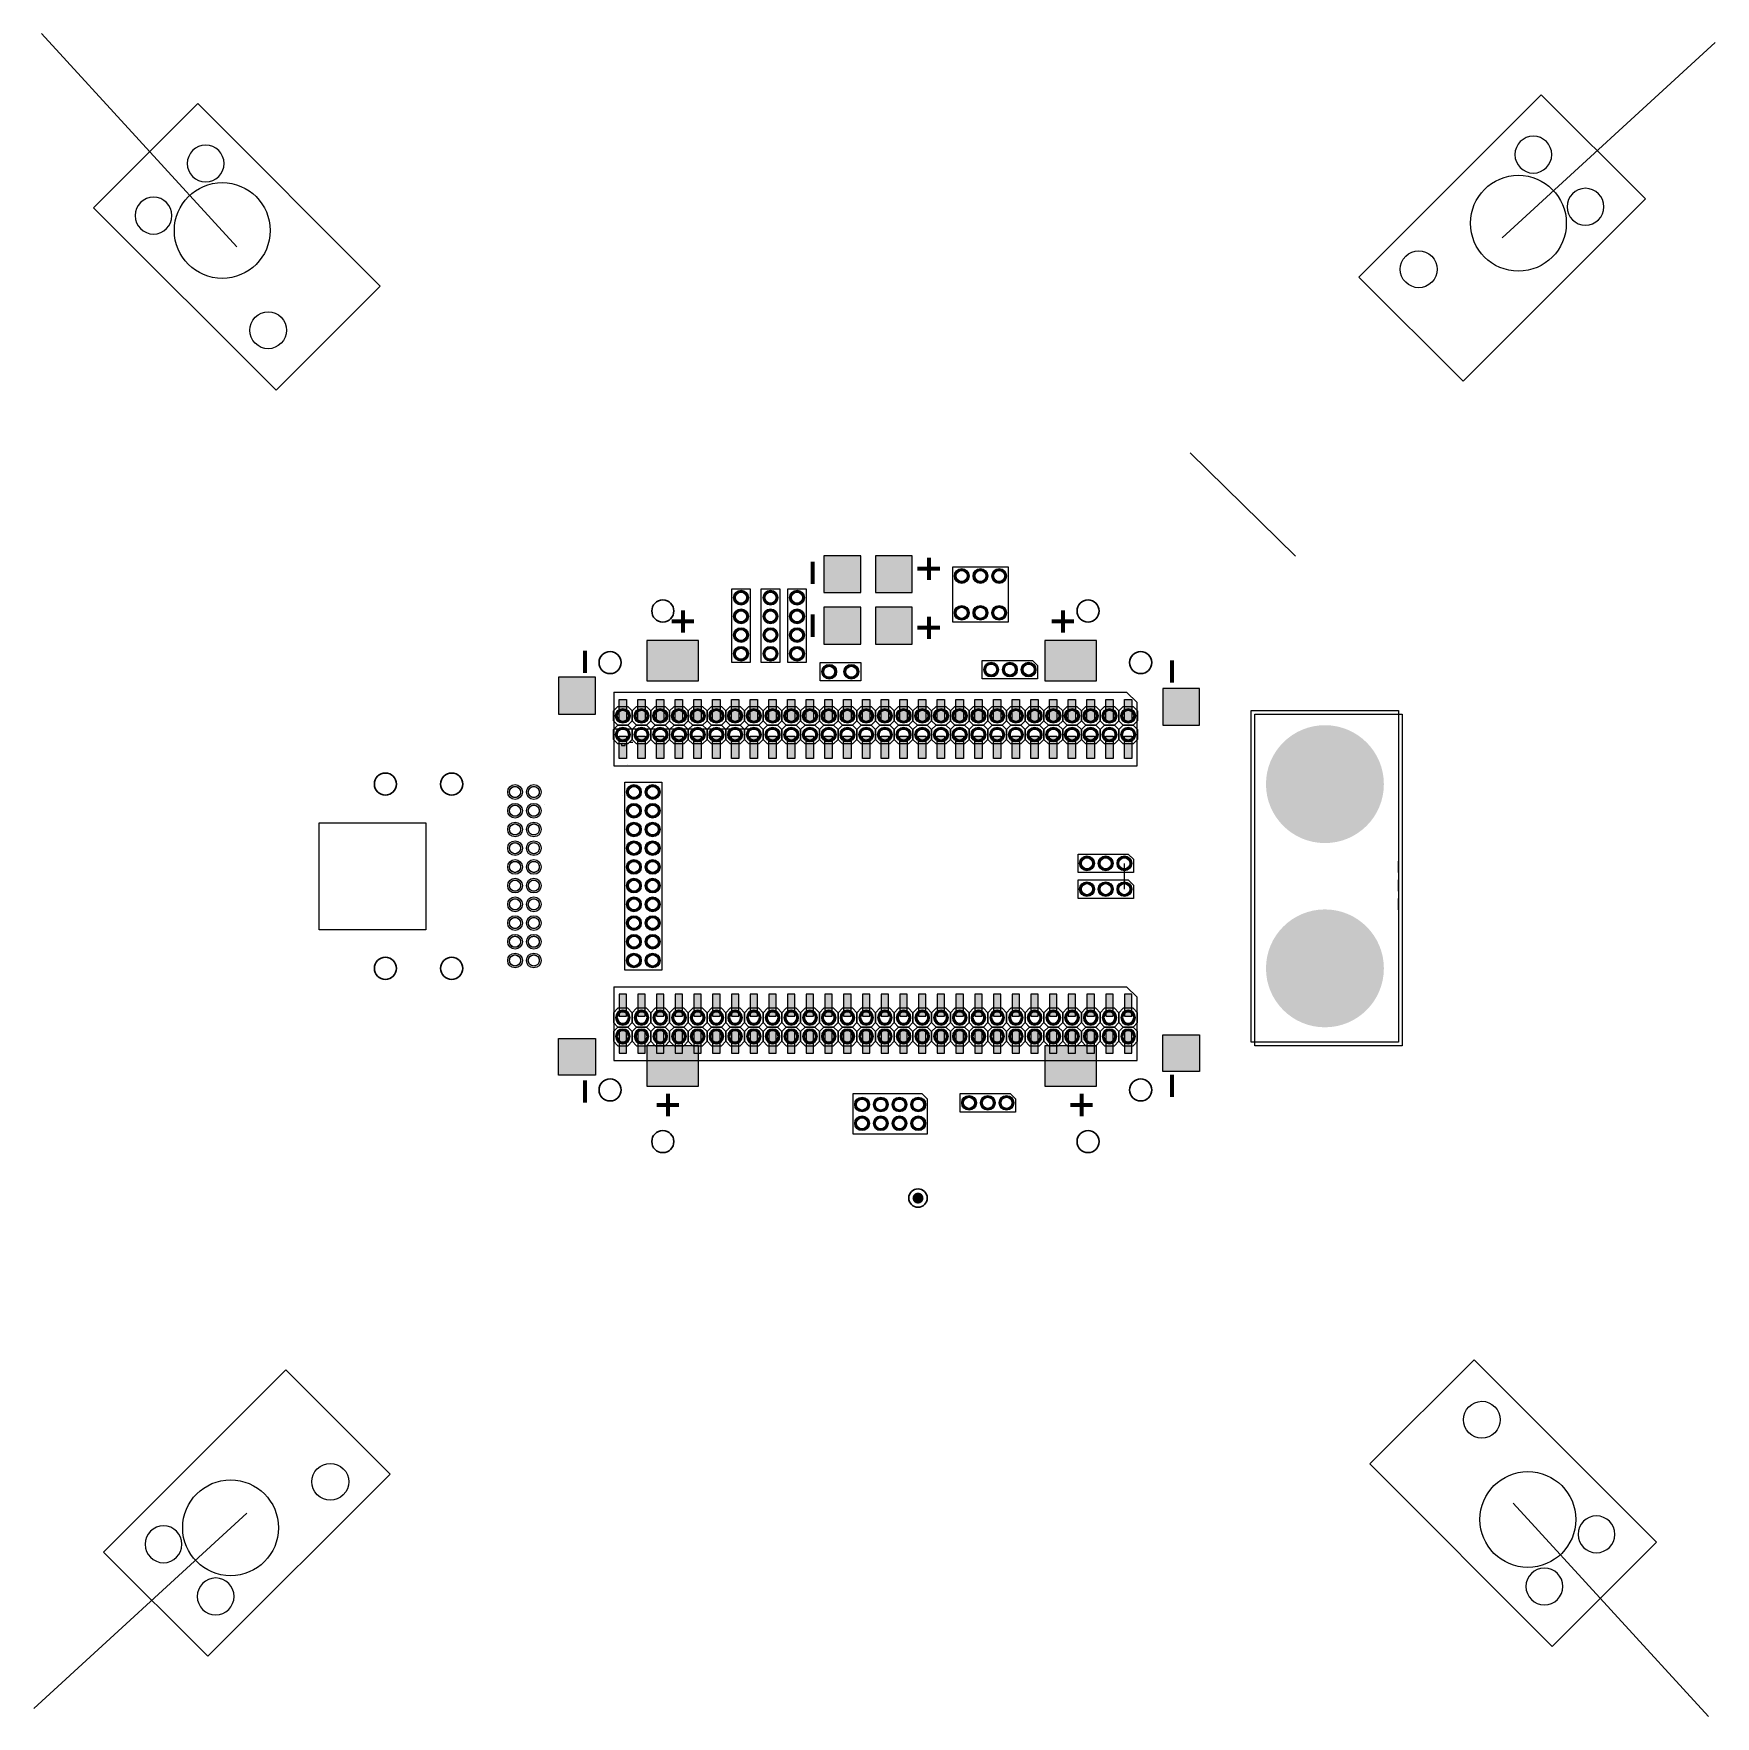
# Model space of a CAD drawing. Header units: millimetres. Extents: x 3050 to 3279, y 1708 to 1936.
import ezdxf

# ---------------------------------------------------------------- set-up
doc = ezdxf.new("R2010")
doc.units = ezdxf.units.MM
doc.linetypes.add('ACAD_ISO04W100', pattern=[30, 24, -3, 0, -3])
for name, color, linetype in [('中心线', 10, 'ACAD_ISO04W100'), ('定位线', 5, 'Continuous'), ('铜点', 30, 'Continuous')]:
    doc.layers.add(name, color=color, linetype=linetype)
doc.layers.add('说明', color=7, linetype='Continuous', lineweight=70)
doc.layers.add('轮廓线', color=250, linetype='Continuous', lineweight=30)

# ---------------------------------------------------------------- blocks, each defined once
blk = doc.blocks.new('*U1')
at = {"layer": '轮廓线', "true_color": 0xf8991e}
h = blk.add_hatch(color=30, dxfattribs=at)
h.dxf.hatch_style = 1
h.paths.add_polyline_path([(-1, 0, 1), (1, 0, 1)])
h.paths.add_polyline_path([(-0.75, 0, 1), (0.75, 0, 1)], flags=16)
at = {"layer": '铜点'}
for radius in [1, 0.75]:
    blk.add_circle((0, 0), radius, dxfattribs=at)
blk = doc.blocks.new('*U2')
at = {"layer": '铜点', "color": 0, "linetype": 'ByBlock', "lineweight": -2, "transparency": 16777216}
for p in [(0, 22.86), (2.54, 22.86), (0, 20.32), (2.54, 20.32), (0, 17.78), (2.54, 17.78), (0, 15.24), (2.54, 15.24), (0, 12.7), (2.54, 12.7), (0, 10.16), (2.54, 10.16), (0, 7.62), (2.54, 7.62), (0, 5.08), (2.54, 5.08), (0, 2.54), (2.54, 2.54), (0, 0), (2.54, 0)]:
    blk.add_blockref('*U1', p, dxfattribs=at)
blk = doc.blocks.new('*U3')
at = {"layer": '轮廓线', "true_color": 0xf8991e}
h = blk.add_hatch(color=30, dxfattribs=at)
h.dxf.hatch_style = 1
h.paths.add_polyline_path([(-1, 0, 1), (1, 0, 1)])
h.paths.add_polyline_path([(0.75, 0, 1), (-0.75, 0, 1)], flags=16)
at = {"layer": '铜点'}
for radius in [1, 0.75]:
    blk.add_circle((0, 0), radius, dxfattribs=at)
blk = doc.blocks.new('*U4')
at = {"layer": '铜点', "color": 0, "linetype": 'ByBlock', "lineweight": -2, "transparency": 16777216}
for p in [(0, 0), (2.54, 0), (5.08, 0)]:
    blk.add_blockref('*U3', p, dxfattribs=at)
blk = doc.blocks.new('*U5')
at = {"layer": '轮廓线', "true_color": 0xf8991e}
h = blk.add_hatch(color=30, dxfattribs=at)
h.dxf.hatch_style = 1
h.paths.add_polyline_path([(-1, 0, 1), (1, 0, 1)])
h.paths.add_polyline_path([(0.75, 0, 1), (-0.75, 0, 1)], flags=16)
at = {"layer": '铜点'}
for radius in [1, 0.75]:
    blk.add_circle((0, 0), radius, dxfattribs=at)
blk = doc.blocks.new('*U6')
at = {"layer": '铜点', "color": 0, "linetype": 'ByBlock', "lineweight": -2, "transparency": 16777216}
for p in [(0, 0), (2.54, 0), (5.08, 0)]:
    blk.add_blockref('*U5', p, dxfattribs=at)
blk = doc.blocks.new('*U28')
at = {"layer": '轮廓线', "true_color": 0xf8991e}
h = blk.add_hatch(color=30, dxfattribs=at)
h.dxf.hatch_style = 1
h.paths.add_polyline_path([(-1, 0, 1), (1, 0, 1)])
h.paths.add_polyline_path([(-0.75, 0, 1), (0.75, 0, 1)], flags=16)
at = {"layer": '铜点'}
for radius in [1, 0.75]:
    blk.add_circle((0, 0), radius, dxfattribs=at)
blk = doc.blocks.new('*U29')
at = {"layer": '铜点', "color": 0, "linetype": 'ByBlock', "lineweight": -2, "transparency": 16777216}
for p in [(0, 2.54), (2.54, 2.54), (5.08, 2.54), (7.62, 2.54), (0, 0), (2.54, 0), (5.08, 0), (7.62, 0)]:
    blk.add_blockref('*U28', p, dxfattribs=at)
blk = doc.blocks.new('*U30')
at = {"layer": '铜点', "true_color": 0xf8991e}
h = blk.add_hatch(color=30, dxfattribs=at)
h.dxf.hatch_style = 1
h.paths.add_polyline_path([(-1, 0, 1), (1, 0, 1)])
h.paths.add_polyline_path([(-0.75, 0, 1), (0.75, 0, 1)], flags=16)
at = {"layer": '铜点'}
for radius in [1, 0.75]:
    blk.add_circle((0, 0), radius, dxfattribs=at)
blk = doc.blocks.new('*U31')
at = {"layer": '定位线', "color": 0, "linetype": 'ByBlock', "lineweight": -2, "transparency": 16777216}
for p in [(0, 0), (2.54, 0), (5.08, 0)]:
    blk.add_blockref('*U30', p, dxfattribs=at)
blk = doc.blocks.new('*U32')
at = {"layer": '铜点', "true_color": 0xf8991e}
h = blk.add_hatch(color=30, dxfattribs=at)
h.dxf.hatch_style = 1
h.paths.add_polyline_path([(-1, 0, 1), (1, 0, 1)])
h.paths.add_polyline_path([(0.75, 0, 1), (-0.75, 0, 1)], flags=16)
at = {"layer": '铜点'}
for radius in [1, 0.75]:
    blk.add_circle((0, 0), radius, dxfattribs=at)
blk = doc.blocks.new('*U33')
at = {"layer": '定位线', "color": 0, "linetype": 'ByBlock', "lineweight": -2, "transparency": 16777216}
for p in [(0, 7.62), (0, 5.08), (0, 2.54), (0, 0)]:
    blk.add_blockref('*U32', p, dxfattribs=at)
blk = doc.blocks.new('*U34')
at = {"layer": '铜点', "true_color": 0xf8991e}
h = blk.add_hatch(color=30, dxfattribs=at)
h.dxf.hatch_style = 1
h.paths.add_polyline_path([(-1, 0, 1), (1, 0, 1)])
h.paths.add_polyline_path([(0.75, 0, 1), (-0.75, 0, 1)], flags=16)
at = {"layer": '铜点'}
for radius in [1, 0.75]:
    blk.add_circle((0, 0), radius, dxfattribs=at)
blk = doc.blocks.new('*U35')
at = {"layer": '定位线', "color": 0, "linetype": 'ByBlock', "lineweight": -2, "transparency": 16777216}
for p in [(0, 7.62), (0, 5.08), (0, 2.54), (0, 0)]:
    blk.add_blockref('*U34', p, dxfattribs=at)
blk = doc.blocks.new('*U36')
at = {"layer": '铜点', "true_color": 0xf8991e}
h = blk.add_hatch(color=30, dxfattribs=at)
h.dxf.hatch_style = 1
h.paths.add_polyline_path([(-1, 0, 1), (1, 0, 1)])
h.paths.add_polyline_path([(0.75, 0, 1), (-0.75, 0, 1)], flags=16)
at = {"layer": '铜点'}
for radius in [1, 0.75]:
    blk.add_circle((0, 0), radius, dxfattribs=at)
blk = doc.blocks.new('*U37')
at = {"layer": '定位线', "color": 0, "linetype": 'ByBlock', "lineweight": -2, "transparency": 16777216}
for p in [(0, 7.62), (0, 5.08), (0, 2.54), (0, 0)]:
    blk.add_blockref('*U36', p, dxfattribs=at)
blk = doc.blocks.new('*U38')
at = {"layer": '铜点', "true_color": 0xf8991e}
h = blk.add_hatch(color=30, dxfattribs=at)
h.dxf.hatch_style = 1
h.paths.add_polyline_path([(-1, 0, 1), (1, 0, 1)])
h.paths.add_polyline_path([(0.75, 0, 1), (-0.75, 0, 1)], flags=16)
at = {"layer": '铜点'}
for radius in [1, 0.75]:
    blk.add_circle((0, 0), radius, dxfattribs=at)
blk = doc.blocks.new('*U39')
at = {"layer": '定位线', "color": 0, "linetype": 'ByBlock', "lineweight": -2, "transparency": 16777216}
for p in [(0, 0), (3, 0)]:
    blk.add_blockref('*U38', p, dxfattribs=at)
blk = doc.blocks.new('*U40')
at = {"layer": '铜点', "true_color": 0xf8991e}
h = blk.add_hatch(color=30, dxfattribs=at)
h.dxf.hatch_style = 1
h.paths.add_polyline_path([(-1, 0, 1), (1, 0, 1)])
h.paths.add_polyline_path([(-0.75, 0, 1), (0.75, 0, 1)], flags=16)
at = {"layer": '铜点'}
for radius in [1, 0.75]:
    blk.add_circle((0, 0), radius, dxfattribs=at)
blk = doc.blocks.new('*U41')
at = {"layer": '定位线', "color": 0, "linetype": 'ByBlock', "lineweight": -2, "transparency": 16777216}
for p in [(0, 5), (2.54, 5), (5.08, 5), (0, 0), (2.54, 0), (5.08, 0)]:
    blk.add_blockref('*U40', p, dxfattribs=at)
blk = doc.blocks.new('*U42')
at = {"layer": '轮廓线', "true_color": 0xf8991e}
h = blk.add_hatch(color=30, dxfattribs=at)
h.dxf.hatch_style = 1
h.paths.add_polyline_path([(-1, 0, 1), (1, 0, 1)])
h.paths.add_polyline_path([(0.75, 0, 1), (-0.75, 0, 1)], flags=16)
at = {"layer": '铜点'}
for radius in [1, 0.75]:
    blk.add_circle((0, 0), radius, dxfattribs=at)
blk = doc.blocks.new('*U43')
at = {"layer": '铜点', "color": 0, "linetype": 'ByBlock', "lineweight": -2, "transparency": 16777216}
for p in [(0, 0), (2.54, 0), (5.08, 0)]:
    blk.add_blockref('*U42', p, dxfattribs=at)
blk = doc.blocks.new('*U44')
at = {"layer": '定位线', "true_color": 0xf8991e}
h = blk.add_hatch(color=30, dxfattribs=at)
h.dxf.hatch_style = 1
h.paths.add_polyline_path([(0.5, 1.5), (-0.5, 1.5), (-0.5, -1.5), (0.5, -1.5)])
at = {"layer": '铜点'}
blk.add_lwpolyline([(-0.5, 1.5), (0.5, 1.5), (0.5, -1.5), (-0.5, -1.5)], close=True, dxfattribs=at)
blk = doc.blocks.new('*U45')
at = {"layer": '定位线', "color": 0, "linetype": 'ByBlock', "lineweight": -2, "transparency": 16777216}
for p in [(0, 5), (2.54, 5), (5.08, 5), (7.62, 5), (10.16, 5), (12.7, 5), (15.24, 5), (17.78, 5), (20.32, 5), (22.86, 5), (25.4, 5), (27.94, 5), (30.48, 5), (33.02, 5), (35.56, 5), (38.1, 5), (40.64, 5), (43.18, 5), (45.72, 5), (48.26, 5), (50.8, 5), (53.34, 5), (55.88, 5), (58.42, 5), (60.96, 5), (63.5, 5), (66.04, 5), (68.58, 5), (0, 0), (2.54, 0), (5.08, 0), (7.62, 0), (10.16, 0), (12.7, 0), (15.24, 0), (17.78, 0), (20.32, 0), (22.86, 0), (25.4, 0), (27.94, 0), (30.48, 0), (33.02, 0), (35.56, 0), (38.1, 0), (40.64, 0), (43.18, 0), (45.72, 0), (48.26, 0), (50.8, 0), (53.34, 0), (55.88, 0), (58.42, 0), (60.96, 0), (63.5, 0), (66.04, 0), (68.58, 0)]:
    blk.add_blockref('*U44', p, dxfattribs=at)
blk = doc.blocks.new('*U46')
at = {"layer": '定位线', "true_color": 0xf8991e}
h = blk.add_hatch(color=30, dxfattribs=at)
h.dxf.hatch_style = 1
h.paths.add_polyline_path([(0.5, 1.5), (-0.5, 1.5), (-0.5, -1.5), (0.5, -1.5)])
at = {"layer": '铜点'}
blk.add_lwpolyline([(-0.5, 1.5), (0.5, 1.5), (0.5, -1.5), (-0.5, -1.5)], close=True, dxfattribs=at)
blk = doc.blocks.new('*U47')
at = {"layer": '定位线', "color": 0, "linetype": 'ByBlock', "lineweight": -2, "transparency": 16777216}
for p in [(0, 5), (2.54, 5), (5.08, 5), (7.62, 5), (10.16, 5), (12.7, 5), (15.24, 5), (17.78, 5), (20.32, 5), (22.86, 5), (25.4, 5), (27.94, 5), (30.48, 5), (33.02, 5), (35.56, 5), (38.1, 5), (40.64, 5), (43.18, 5), (45.72, 5), (48.26, 5), (50.8, 5), (53.34, 5), (55.88, 5), (58.42, 5), (60.96, 5), (63.5, 5), (66.04, 5), (68.58, 5), (0, 0), (2.54, 0), (5.08, 0), (7.62, 0), (10.16, 0), (12.7, 0), (15.24, 0), (17.78, 0), (20.32, 0), (22.86, 0), (25.4, 0), (27.94, 0), (30.48, 0), (33.02, 0), (35.56, 0), (38.1, 0), (40.64, 0), (43.18, 0), (45.72, 0), (48.26, 0), (50.8, 0), (53.34, 0), (55.88, 0), (58.42, 0), (60.96, 0), (63.5, 0), (66.04, 0), (68.58, 0)]:
    blk.add_blockref('*U46', p, dxfattribs=at)
blk = doc.blocks.new('*U48')
at = {"layer": '轮廓线', "true_color": 0xf8991e}
h = blk.add_hatch(color=30, dxfattribs=at)
h.dxf.hatch_style = 1
h.paths.add_polyline_path([(-1, 0, 1), (1, 0, 1)])
h.paths.add_polyline_path([(-0.75, 0, 1), (0.75, 0, 1)], flags=16)
at = {"layer": '铜点'}
for radius in [1, 0.75]:
    blk.add_circle((0, 0), radius, dxfattribs=at)
blk = doc.blocks.new('*U7')
at = {"layer": '铜点', "color": 0, "linetype": 'ByBlock', "lineweight": -2, "transparency": 16777216}
for p in [(0, 22.86), (2.54, 22.86), (0, 20.32), (2.54, 20.32), (0, 17.78), (2.54, 17.78), (0, 15.24), (2.54, 15.24), (0, 12.7), (2.54, 12.7), (0, 10.16), (2.54, 10.16), (0, 7.62), (2.54, 7.62), (0, 5.08), (2.54, 5.08), (0, 2.54), (2.54, 2.54), (0, 0), (2.54, 0)]:
    blk.add_blockref('*U48', p, dxfattribs=at)
blk = doc.blocks.new('*U8')
at = {"layer": '轮廓线', "true_color": 0xf8991e}
h = blk.add_hatch(color=30, dxfattribs=at)
h.dxf.hatch_style = 1
h.paths.add_polyline_path([(-1, 0, 1), (1, 0, 1)])
h.paths.add_polyline_path([(0.75, 0, 1), (-0.75, 0, 1)], flags=16)
at = {"layer": '铜点'}
for radius in [1, 0.75]:
    blk.add_circle((0, 0), radius, dxfattribs=at)
blk = doc.blocks.new('*U9')
at = {"layer": '铜点', "color": 0, "linetype": 'ByBlock', "lineweight": -2, "transparency": 16777216}
for p in [(0, 0), (2.54, 0), (5.08, 0)]:
    blk.add_blockref('*U8', p, dxfattribs=at)
blk = doc.blocks.new('*U10')
at = {"layer": '轮廓线', "true_color": 0xf8991e}
h = blk.add_hatch(color=30, dxfattribs=at)
h.dxf.hatch_style = 1
h.paths.add_polyline_path([(-1, 0, 1), (1, 0, 1)])
h.paths.add_polyline_path([(0.75, 0, 1), (-0.75, 0, 1)], flags=16)
at = {"layer": '铜点'}
for radius in [1, 0.75]:
    blk.add_circle((0, 0), radius, dxfattribs=at)
blk = doc.blocks.new('*U11')
at = {"layer": '铜点', "color": 0, "linetype": 'ByBlock', "lineweight": -2, "transparency": 16777216}
for p in [(0, 0), (2.54, 0), (5.08, 0)]:
    blk.add_blockref('*U10', p, dxfattribs=at)
blk = doc.blocks.new('*U12')
at = {"layer": '轮廓线', "true_color": 0xf8991e}
h = blk.add_hatch(color=30, dxfattribs=at)
h.dxf.hatch_style = 1
h.paths.add_polyline_path([(-1, 0, 1), (1, 0, 1)])
h.paths.add_polyline_path([(-0.75, 0, 1), (0.75, 0, 1)], flags=16)
at = {"layer": '铜点'}
for radius in [1, 0.75]:
    blk.add_circle((0, 0), radius, dxfattribs=at)
blk = doc.blocks.new('*U13')
at = {"layer": '铜点', "color": 0, "linetype": 'ByBlock', "lineweight": -2, "transparency": 16777216}
for p in [(0, 2.54), (2.54, 2.54), (5.08, 2.54), (7.62, 2.54), (0, 0), (2.54, 0), (5.08, 0), (7.62, 0)]:
    blk.add_blockref('*U12', p, dxfattribs=at)
blk = doc.blocks.new('*U14')
at = {"layer": '铜点', "true_color": 0xf8991e}
h = blk.add_hatch(color=30, dxfattribs=at)
h.dxf.hatch_style = 1
h.paths.add_polyline_path([(-1, 0, 1), (1, 0, 1)])
h.paths.add_polyline_path([(-0.75, 0, 1), (0.75, 0, 1)], flags=16)
at = {"layer": '铜点'}
for radius in [1, 0.75]:
    blk.add_circle((0, 0), radius, dxfattribs=at)
blk = doc.blocks.new('*U15')
at = {"layer": '定位线', "color": 0, "linetype": 'ByBlock', "lineweight": -2, "transparency": 16777216}
for p in [(0, 0), (2.54, 0), (5.08, 0)]:
    blk.add_blockref('*U14', p, dxfattribs=at)
blk = doc.blocks.new('*U16')
at = {"layer": '铜点', "true_color": 0xf8991e}
h = blk.add_hatch(color=30, dxfattribs=at)
h.dxf.hatch_style = 1
h.paths.add_polyline_path([(-1, 0, 1), (1, 0, 1)])
h.paths.add_polyline_path([(0.75, 0, 1), (-0.75, 0, 1)], flags=16)
at = {"layer": '铜点'}
for radius in [1, 0.75]:
    blk.add_circle((0, 0), radius, dxfattribs=at)
blk = doc.blocks.new('*U17')
at = {"layer": '定位线', "color": 0, "linetype": 'ByBlock', "lineweight": -2, "transparency": 16777216}
for p in [(0, 7.62), (0, 5.08), (0, 2.54), (0, 0)]:
    blk.add_blockref('*U16', p, dxfattribs=at)
blk = doc.blocks.new('*U18')
at = {"layer": '铜点', "true_color": 0xf8991e}
h = blk.add_hatch(color=30, dxfattribs=at)
h.dxf.hatch_style = 1
h.paths.add_polyline_path([(-1, 0, 1), (1, 0, 1)])
h.paths.add_polyline_path([(0.75, 0, 1), (-0.75, 0, 1)], flags=16)
at = {"layer": '铜点'}
for radius in [1, 0.75]:
    blk.add_circle((0, 0), radius, dxfattribs=at)
blk = doc.blocks.new('*U19')
at = {"layer": '定位线', "color": 0, "linetype": 'ByBlock', "lineweight": -2, "transparency": 16777216}
for p in [(0, 7.62), (0, 5.08), (0, 2.54), (0, 0)]:
    blk.add_blockref('*U18', p, dxfattribs=at)
blk = doc.blocks.new('*U20')
at = {"layer": '铜点', "true_color": 0xf8991e}
h = blk.add_hatch(color=30, dxfattribs=at)
h.dxf.hatch_style = 1
h.paths.add_polyline_path([(-1, 0, 1), (1, 0, 1)])
h.paths.add_polyline_path([(0.75, 0, 1), (-0.75, 0, 1)], flags=16)
at = {"layer": '铜点'}
for radius in [1, 0.75]:
    blk.add_circle((0, 0), radius, dxfattribs=at)
blk = doc.blocks.new('*U21')
at = {"layer": '定位线', "color": 0, "linetype": 'ByBlock', "lineweight": -2, "transparency": 16777216}
for p in [(0, 7.62), (0, 5.08), (0, 2.54), (0, 0)]:
    blk.add_blockref('*U20', p, dxfattribs=at)
blk = doc.blocks.new('*U22')
at = {"layer": '铜点', "true_color": 0xf8991e}
h = blk.add_hatch(color=30, dxfattribs=at)
h.dxf.hatch_style = 1
h.paths.add_polyline_path([(-1, 0, 1), (1, 0, 1)])
h.paths.add_polyline_path([(0.75, 0, 1), (-0.75, 0, 1)], flags=16)
at = {"layer": '铜点'}
for radius in [1, 0.75]:
    blk.add_circle((0, 0), radius, dxfattribs=at)
blk = doc.blocks.new('*U23')
at = {"layer": '定位线', "color": 0, "linetype": 'ByBlock', "lineweight": -2, "transparency": 16777216}
for p in [(0, 0), (3, 0)]:
    blk.add_blockref('*U22', p, dxfattribs=at)
blk = doc.blocks.new('*U24')
at = {"layer": '铜点', "true_color": 0xf8991e}
h = blk.add_hatch(color=30, dxfattribs=at)
h.dxf.hatch_style = 1
h.paths.add_polyline_path([(-1, 0, 1), (1, 0, 1)])
h.paths.add_polyline_path([(-0.75, 0, 1), (0.75, 0, 1)], flags=16)
at = {"layer": '铜点'}
for radius in [1, 0.75]:
    blk.add_circle((0, 0), radius, dxfattribs=at)
blk = doc.blocks.new('*U25')
at = {"layer": '定位线', "color": 0, "linetype": 'ByBlock', "lineweight": -2, "transparency": 16777216}
for p in [(0, 5), (2.54, 5), (5.08, 5), (0, 0), (2.54, 0), (5.08, 0)]:
    blk.add_blockref('*U24', p, dxfattribs=at)
blk = doc.blocks.new('*U26')
at = {"layer": '轮廓线', "true_color": 0xf8991e}
h = blk.add_hatch(color=30, dxfattribs=at)
h.dxf.hatch_style = 1
h.paths.add_polyline_path([(-1, 0, 1), (1, 0, 1)])
h.paths.add_polyline_path([(0.75, 0, 1), (-0.75, 0, 1)], flags=16)
at = {"layer": '铜点'}
for radius in [1, 0.75]:
    blk.add_circle((0, 0), radius, dxfattribs=at)
blk = doc.blocks.new('*U27')
at = {"layer": '铜点', "color": 0, "linetype": 'ByBlock', "lineweight": -2, "transparency": 16777216}
for p in [(0, 0), (2.54, 0), (5.08, 0)]:
    blk.add_blockref('*U26', p, dxfattribs=at)
blk = doc.blocks.new('*U77')
at = {"true_color": 0xf26722}
h = blk.add_hatch(color=30, dxfattribs=at)
h.dxf.hatch_style = 1
h.paths.add_polyline_path([(-1, 0, 1), (1, 0, 1)])
h.paths.add_polyline_path([(0.75, 0, -1), (-0.75, 0, -1)], flags=16)
at = {"layer": '定位线'}
blk.add_lwpolyline([(-0.67, 1.27), (0.67, 1.27), (1.27, 0.67), (1.27, -0.67), (0.67, -1.27), (-0.67, -1.27), (-1.27, -0.67), (-1.27, 0.67)], close=True, dxfattribs=at)
at = {"layer": '铜点'}
for radius in [1, 0.75]:
    blk.add_circle((0, 0), radius, dxfattribs=at)
blk = doc.blocks.new('*U78')
at = {"color": 0, "linetype": 'ByBlock', "lineweight": -2, "transparency": 16777216}
for p in [(0, 2.54), (2.54, 2.54), (5.08, 2.54), (7.62, 2.54), (10.16, 2.54), (12.7, 2.54), (15.24, 2.54), (17.78, 2.54), (20.32, 2.54), (22.86, 2.54), (25.4, 2.54), (27.94, 2.54), (30.48, 2.54), (33.02, 2.54), (35.56, 2.54), (38.1, 2.54), (40.64, 2.54), (43.18, 2.54), (45.72, 2.54), (48.26, 2.54), (50.8, 2.54), (53.34, 2.54), (55.88, 2.54), (58.42, 2.54), (60.96, 2.54), (63.5, 2.54), (66.04, 2.54), (68.58, 2.54), (0, 0), (2.54, 0), (5.08, 0), (7.62, 0), (10.16, 0), (12.7, 0), (15.24, 0), (17.78, 0), (20.32, 0), (22.86, 0), (25.4, 0), (27.94, 0), (30.48, 0), (33.02, 0), (35.56, 0), (38.1, 0), (40.64, 0), (43.18, 0), (45.72, 0), (48.26, 0), (50.8, 0), (53.34, 0), (55.88, 0), (58.42, 0), (60.96, 0), (63.5, 0), (66.04, 0), (68.58, 0)]:
    blk.add_blockref('*U77', p, dxfattribs=at)
blk = doc.blocks.new('*U79')
at = {"true_color": 0xf26722}
h = blk.add_hatch(color=30, dxfattribs=at)
h.dxf.hatch_style = 1
h.paths.add_polyline_path([(-1, 0, 1), (1, 0, 1)])
h.paths.add_polyline_path([(0.75, 0, -1), (-0.75, 0, -1)], flags=16)
at = {"layer": '定位线'}
blk.add_lwpolyline([(-0.67, 1.27), (0.67, 1.27), (1.27, 0.67), (1.27, -0.67), (0.67, -1.27), (-0.67, -1.27), (-1.27, -0.67), (-1.27, 0.67)], close=True, dxfattribs=at)
at = {"layer": '铜点'}
for radius in [1, 0.75]:
    blk.add_circle((0, 0), radius, dxfattribs=at)
blk = doc.blocks.new('*U80')
at = {"color": 0, "linetype": 'ByBlock', "lineweight": -2, "transparency": 16777216}
for p in [(0, 2.54), (2.54, 2.54), (5.08, 2.54), (7.62, 2.54), (10.16, 2.54), (12.7, 2.54), (15.24, 2.54), (17.78, 2.54), (20.32, 2.54), (22.86, 2.54), (25.4, 2.54), (27.94, 2.54), (30.48, 2.54), (33.02, 2.54), (35.56, 2.54), (38.1, 2.54), (40.64, 2.54), (43.18, 2.54), (45.72, 2.54), (48.26, 2.54), (50.8, 2.54), (53.34, 2.54), (55.88, 2.54), (58.42, 2.54), (60.96, 2.54), (63.5, 2.54), (66.04, 2.54), (68.58, 2.54), (0, 0), (2.54, 0), (5.08, 0), (7.62, 0), (10.16, 0), (12.7, 0), (15.24, 0), (17.78, 0), (20.32, 0), (22.86, 0), (25.4, 0), (27.94, 0), (30.48, 0), (33.02, 0), (35.56, 0), (38.1, 0), (40.64, 0), (43.18, 0), (45.72, 0), (48.26, 0), (50.8, 0), (53.34, 0), (55.88, 0), (58.42, 0), (60.96, 0), (63.5, 0), (66.04, 0), (68.58, 0)]:
    blk.add_blockref('*U79', p, dxfattribs=at)
blk = doc.blocks.new('*U75')
blk.add_blockref('*U78', (0, 0))
at = {"xscale": -1, "rotation": 180}
blk.add_blockref('*U80', (0, -38.42), dxfattribs=at)
blk = doc.blocks.new('*U76')
at = {"layer": '铜点', "color": 0, "linetype": 'ByBlock', "lineweight": -2, "transparency": 16777216}
blk.add_blockref('*U75', (0, 0), dxfattribs=at)
blk = doc.blocks.new('*U93')
for radius in [1, 0.75]:
    blk.add_circle((0, 0), radius)
blk = doc.blocks.new('*U94')
at = {"layer": '铜点', "color": 0, "linetype": 'ByBlock', "lineweight": -2, "transparency": 16777216}
for p in [(0, 2.54), (2.54, 2.54), (5.08, 2.54), (7.62, 2.54), (10.16, 2.54), (12.7, 2.54), (15.24, 2.54), (17.78, 2.54), (20.32, 2.54), (22.86, 2.54), (0, 0), (2.54, 0), (5.08, 0), (7.62, 0), (10.16, 0), (12.7, 0), (15.24, 0), (17.78, 0), (20.32, 0), (22.86, 0)]:
    blk.add_blockref('*U93', p, dxfattribs=at)

msp = doc.modelspace()

# ---------------------------------------------------------------- hatches: boundary and pattern name
at = {"true_color": 0xf26722}
h = msp.add_hatch(color=30, dxfattribs=at)
h.dxf.hatch_style = 1
h.paths.add_polyline_path([(3161.99, 1791.08, 1), (3163.49, 1791.08, 1)], flags=16)
h.paths.add_polyline_path([(3163.74, 1791.08, 1), (3161.74, 1791.08, 1)])
h.paths.add_polyline_path([(3163.49, 1788.54, 1), (3161.99, 1788.54, 1)], flags=16)
h.paths.add_polyline_path([(3161.74, 1788.54, 1), (3163.74, 1788.54, 1)])
h.paths.add_polyline_path([(3166.03, 1788.54, 1), (3164.53, 1788.54, 1)], flags=16)
h.paths.add_polyline_path([(3164.28, 1788.54, 1), (3166.28, 1788.54, 1)])
h.paths.add_polyline_path([(3166.82, 1788.54, 1), (3168.82, 1788.54, 1)])
h.paths.add_polyline_path([(3168.57, 1788.54, -1), (3167.07, 1788.54, -1)], flags=16)
h.paths.add_polyline_path([(3169.36, 1788.54, 1), (3171.36, 1788.54, 1)])
h.paths.add_polyline_path([(3171.11, 1788.54, -1), (3169.61, 1788.54, -1)], flags=16)
h.paths.add_polyline_path([(3169.61, 1791.08, 1), (3171.11, 1791.08, 1)], flags=16)
h.paths.add_polyline_path([(3171.36, 1791.08, 1), (3169.36, 1791.08, 1)])
h.paths.add_polyline_path([(3167.07, 1791.08, 1), (3168.57, 1791.08, 1)], flags=16)
h.paths.add_polyline_path([(3168.82, 1791.08, 1), (3166.82, 1791.08, 1)])
h.paths.add_polyline_path([(3166.28, 1791.08, 1), (3164.28, 1791.08, 1)])
h.paths.add_polyline_path([(3164.53, 1791.08, -1), (3166.03, 1791.08, -1)], flags=16)
at = {"layer": '中心线', "true_color": 0x000000}
h = msp.add_hatch(color=18, dxfattribs=at)
h.dxf.hatch_style = 1
h.paths.add_polyline_path([(3225.55, 1829.56), (3225.55, 1826.56, 1), (3225.55, 1842.56), (3225.55, 1839.56, -1)])
h.paths.add_polyline_path([(3225.55, 1839.56), (3225.55, 1842.56, 1), (3225.55, 1826.56), (3225.55, 1829.56, -1)])
at = {"layer": '中心线', "true_color": 0x939598}
h = msp.add_hatch(color=252, dxfattribs=at)
h.dxf.hatch_style = 1
h.paths.add_polyline_path([(3225.55, 1839.56), (3225.55, 1829.56, 1)])
h.paths.add_polyline_path([(3225.55, 1829.56), (3225.55, 1839.56, 1)])
h.paths.add_polyline_path([(3225.55, 1814.56), (3225.55, 1804.56, 1)])
h.paths.add_polyline_path([(3225.55, 1804.56), (3225.55, 1814.56, 1)])
at = {"layer": '中心线', "true_color": 0x000000}
h = msp.add_hatch(color=18, dxfattribs=at)
h.dxf.hatch_style = 1
h.paths.add_polyline_path([(3225.55, 1804.56), (3225.55, 1801.56, 1), (3225.55, 1817.56), (3225.55, 1814.56, -1)])
h.paths.add_polyline_path([(3225.55, 1814.56), (3225.55, 1817.56, 1), (3225.55, 1801.56), (3225.55, 1804.56, -1)])
at = {"layer": '轮廓线', "true_color": 0xf8d731}
h = msp.add_hatch(color=40, dxfattribs=at)
h.dxf.hatch_style = 1
h.paths.add_polyline_path([(3170.33, 1779.13, 1), (3170.33, 1777.63, 1)])
at = {"layer": '铜点', "true_color": 0xf8991e}
h = msp.add_hatch(color=30, dxfattribs=at)
h.dxf.hatch_style = 1
h.paths.add_polyline_path([(3157.55, 1865.56), (3157.55, 1860.56), (3162.55, 1860.56), (3162.55, 1865.56)])
h = msp.add_hatch(color=30, dxfattribs=at)
h.dxf.hatch_style = 1
h.paths.add_polyline_path([(3164.55, 1865.56), (3164.55, 1860.56), (3169.55, 1860.56), (3169.55, 1865.56)])
h = msp.add_hatch(color=30, dxfattribs=at)
h.dxf.hatch_style = 1
h.paths.add_polyline_path([(3157.55, 1858.56), (3157.55, 1853.56), (3162.55, 1853.56), (3162.55, 1858.56)])
h = msp.add_hatch(color=30, dxfattribs=at)
h.dxf.hatch_style = 1
h.paths.add_polyline_path([(3164.55, 1858.56), (3164.55, 1853.56), (3169.55, 1853.56), (3169.55, 1858.56)])
h = msp.add_hatch(color=30, dxfattribs=at)
h.dxf.hatch_style = 1
h.paths.add_polyline_path([(3133.55, 1848.56), (3140.55, 1848.56), (3140.55, 1854.06), (3133.55, 1854.06)])
h = msp.add_hatch(color=30, dxfattribs=at)
h.dxf.hatch_style = 1
h.paths.add_polyline_path([(3187.55, 1848.56), (3194.55, 1848.56), (3194.55, 1854.06), (3187.55, 1854.06)])
h = msp.add_hatch(color=30, dxfattribs=at)
h.dxf.hatch_style = 1
h.paths.add_polyline_path([(3121.55, 1849.06), (3121.55, 1844.06), (3126.55, 1844.06), (3126.55, 1849.06)])
h = msp.add_hatch(color=30, dxfattribs=at)
h.dxf.hatch_style = 1
h.paths.add_polyline_path([(3203.55, 1847.56), (3203.55, 1842.56), (3208.55, 1842.56), (3208.55, 1847.56)])
h = msp.add_hatch(color=30, dxfattribs=at)
h.dxf.hatch_style = 1
h.paths.add_polyline_path([(3126.55, 1795.06), (3126.55, 1800.06), (3121.55, 1800.06), (3121.55, 1795.06)])
h = msp.add_hatch(color=30, dxfattribs=at)
h.dxf.hatch_style = 1
h.paths.add_polyline_path([(3208.55, 1795.56), (3208.55, 1800.56), (3203.55, 1800.56), (3203.55, 1795.56)])
h = msp.add_hatch(color=30, dxfattribs=at)
h.dxf.hatch_style = 1
h.paths.add_polyline_path([(3133.55, 1793.56), (3140.55, 1793.56), (3140.55, 1799.06), (3133.55, 1799.06)])
h = msp.add_hatch(color=30, dxfattribs=at)
h.dxf.hatch_style = 1
h.paths.add_polyline_path([(3187.55, 1793.56), (3194.55, 1793.56), (3194.55, 1799.06), (3187.55, 1799.06)])

# ---------------------------------------------------------------- linework, layer by layer
at = {"extrusion": (-8.88178e-16, -5.66554e-16, -1)}
for p, q in [((3051.38, 1936.41, 174.99), (3077.91, 1907.47, -21.12)), ((3278.53, 1935.21, 174.99), (3249.59, 1908.68, -21.12)), ((3050.32, 1709.11, 174.99), (3079.26, 1735.64, -21.12)), ((3277.61, 1708.05, 174.99), (3251.08, 1736.99, -21.12))]:
    msp.add_line(p, q, dxfattribs=at)
at = {"extrusion": (-0.707107, -0.707107, 1.02865e-15)}
msp.add_line((3244.29, 1889.23, -24.12), (3230.15, 1903.37, -24.12), dxfattribs=at)
at = {"extrusion": (0.707107, -0.707107, -2.27423e-16)}
msp.add_line((3097.35, 1902.16, -24.12), (3083.21, 1888.02, -24.12), dxfattribs=at)
at = {"extrusion": (3.00904e-31, -5.66554e-16, -1)}
msp.add_line((3207.26, 1879.52, -35.12), (3221.54, 1865.52, -35.12), dxfattribs=at)
at = {"extrusion": (0, 0, -1)}
msp.add_line((3129.05, 1842.06, -2.62), (3147.71, 1842.06, -2.62), dxfattribs=at)
for p, q in [((3131.62, 1840.23, 5.38), (3131.12, 1840.23, 5.38)), ((3131.62, 1840.23, 5.38), (3131.12, 1840.23, 5.38)), ((3198.34, 1820.31, -2.62), (3198.34, 1823.81, -2.62)), ((3235.55, 1822.56, 7.38), (3235.55, 1824.1, 7.38)), ((3235.55, 1820.02, 7.38), (3235.55, 1821.56, 7.38)), ((3235.55, 1817.48, 7.38), (3235.55, 1819.02, 7.38))]:
    msp.add_line(p, q)
at = {"extrusion": (-4.44089e-16, 1, -2.22045e-16)}
for p, q in [((3130.89, 1837.28, -2.62), (3130.89, 1837.28, -1.39)), ((3131.28, 1833.95, -1.4), (3131.28, 1833.95, -2.62))]:
    msp.add_line(p, q, dxfattribs=at)
at = {"extrusion": (0, -1, 2.22045e-16)}
msp.add_line((3119.69, 1831.76, 2.88), (3119.69, 1831.76, -1.9), dxfattribs=at)
at = {"extrusion": (-0.707107, 0.707107, 2.27423e-16)}
msp.add_line((3231.64, 1742.3, -24.12), (3245.78, 1756.44, -24.12), dxfattribs=at)
at = {"extrusion": (0.707107, 0.707107, -1.02865e-15)}
msp.add_line((3084.56, 1755.09, -24.12), (3098.7, 1740.94, -24.12), dxfattribs=at)
at = {"extrusion": (-8.88178e-16, -5.66554e-16, -1), "elevation": 21.12}
for points in [[(-3269.04, 1913.98), (-3254.89, 1928.12), (-3230.15, 1903.37), (-3244.29, 1889.23)], [(-3072.6, 1926.91), (-3058.46, 1912.77), (-3083.21, 1888.02), (-3097.35, 1902.16)], [(-3256.39, 1717.55), (-3270.53, 1731.69), (-3245.78, 1756.44), (-3231.64, 1742.3)], [(-3059.81, 1730.34), (-3073.95, 1716.2), (-3098.7, 1740.94), (-3084.56, 1755.09)]]:
    msp.add_lwpolyline(points, close=True, dxfattribs=at)
at = {"elevation": 5.38}
msp.add_lwpolyline([(3130.57, 1840.02), (3130.07, 1840.02), (3130.07, 1839.79), (3130.57, 1839.79)], close=True, dxfattribs=at)
msp.add_lwpolyline([(3130.57, 1840.02), (3130.07, 1840.02), (3130.07, 1839.79), (3130.57, 1839.79)], close=True, dxfattribs=at)
at = {"extrusion": (-2.22045e-16, 1, 4.05742e-16), "elevation": 1832.99}
for points in [[(-3130.19, -0.4), (-3130.19, -0.4), (-3130.19, -1.4), (-3130.19, -1.4)], [(-3130.19, -0.4), (-3130.19, -0.4), (-3130.19, -1.39), (-3130.19, -1.39)]]:
    msp.add_lwpolyline(points, close=True, dxfattribs=at)
at = {"extrusion": (-8.88178e-16, -5.66554e-16, -1)}
for centre in [(-3073.66, 1918.78, 21.12), (-3253.83, 1919.99, 21.12), (-3066.59, 1911.71, 21.12), (-3260.91, 1912.92, 21.12), (-3067.94, 1731.4, 21.12), (-3262.4, 1732.75, 21.12), (-3075.02, 1724.33, 21.12), (-3255.33, 1725.68, 21.12)]:
    msp.add_circle(centre, 2.5, dxfattribs=at)
for centre in [(3075.91, 1909.69, -6.12), (3251.81, 1910.68, -6.12), (3077.04, 1733.64, -6.12), (3253.09, 1734.77, -6.12)]:
    msp.add_circle(centre, 6.5)
at = {"extrusion": (-0.032108, -0.032108, 0.998969)}
msp.add_circle((943.17, 3631.96, -181.23), 2.5, dxfattribs=at)
at = {"extrusion": (0.032108, -0.032108, 0.998969)}
msp.add_circle((3520.19, -838.49, 21.98), 2.5, dxfattribs=at)
at = {"extrusion": (-0.032108, 0.032108, 0.998969)}
msp.add_circle((-3532.1, 1057.8, -64.22), 2.5, dxfattribs=at)
at = {"extrusion": (0.032108, 0.032108, 0.998969)}
msp.add_circle((-955.08, -3412.86, 138.99), 2.5, dxfattribs=at)
at = {"layer": '中心线'}
for centre in [(3115.65, 1833.49, 4.88), (3118.19, 1833.49, 4.88), (3115.65, 1830.95, 4.88), (3118.19, 1830.95, 4.88), (3115.65, 1828.41, 4.88), (3118.19, 1828.41, 4.88), (3115.65, 1825.87, 4.88), (3118.19, 1825.87, 4.88), (3115.65, 1823.33, 4.88), (3118.19, 1823.33, 4.88), (3115.65, 1820.79, 4.88), (3118.19, 1820.79, 4.88), (3115.65, 1818.25, 4.88), (3118.19, 1818.25, 4.88), (3115.65, 1815.71, 4.88), (3118.19, 1815.71, 4.88), (3115.65, 1813.17, 4.88), (3118.19, 1813.17, 4.88), (3115.65, 1810.63, 4.88), (3118.19, 1810.63, 4.88)]:
    msp.add_circle(centre, 0.75, dxfattribs=at)
at = {"layer": '定位线'}
for p, q in [((3185.85, 1851.36, -2.62), (3186.55, 1850.65, -2.62)), ((3129.05, 1847.06, -2.62), (3198.64, 1847.06, -2.62)), ((3129.05, 1847.06, -2.62), (3129.05, 1837.06, -2.62)), ((3198.64, 1847.06, -2.62), (3200.05, 1845.65, -2.62)), ((3200.05, 1837.06, -2.62), (3200.05, 1845.65, -2.62)), ((3129.05, 1837.06, -2.62), (3200.05, 1837.06, -2.62)), ((3198.85, 1825.06, -2.62), (3199.55, 1824.36, -2.62)), ((3198.85, 1821.56, -2.62), (3199.55, 1820.86, -2.62)), ((3129.05, 1807.06, -2.62), (3198.64, 1807.06, -2.62)), ((3129.05, 1807.06, -2.62), (3129.05, 1797.06, -2.62)), ((3198.64, 1807.06, -2.62), (3200.05, 1805.65, -2.62)), ((3200.05, 1797.06, -2.62), (3200.05, 1805.65, -2.62)), ((3129.05, 1797.06, -2.62), (3200.05, 1797.06, -2.62)), ((3170.85, 1792.56, -2.62), (3171.55, 1791.86, -2.62)), ((3182.85, 1792.56, -2.62), (3183.55, 1791.86, -2.62))]:
    msp.add_line(p, q, dxfattribs=at)
for points, elevation in [([(3175.05, 1864.06), (3182.55, 1864.06), (3182.55, 1856.56), (3175.05, 1856.56)], -2.62), ([(3145.06, 1861.06), (3147.56, 1861.06), (3147.56, 1851.06), (3145.06, 1851.06)], -2.62), ([(3149.06, 1861.06), (3151.56, 1861.06), (3151.56, 1851.06), (3149.06, 1851.06)], -2.62), ([(3152.66, 1861.06), (3155.16, 1861.06), (3155.16, 1851.06), (3152.66, 1851.06)], -2.62), ([(3157.05, 1851.06), (3162.55, 1851.06), (3162.55, 1848.56), (3157.05, 1848.56)], -2.62), ([(3215.55, 1844.56), (3235.55, 1844.56), (3235.55, 1799.56), (3215.55, 1799.56)], -2.62), ([(3216.05, 1844.06), (3236.05, 1844.06), (3236.05, 1799.06), (3216.05, 1799.06)], 7.38), ([(3130.55, 1834.81), (3135.55, 1834.81), (3135.55, 1809.31), (3130.55, 1809.31)], -2.62), ([(3089.05, 1829.31), (3103.55, 1829.31), (3103.55, 1814.81), (3089.05, 1814.81)], -2.62)]:
    msp.add_lwpolyline(points, close=True, dxfattribs=dict(at, elevation=elevation))
at = {"layer": '定位线', "elevation": -2.62}
for points in [[(3186.55, 1850.65), (3186.55, 1848.86), (3179.05, 1848.86), (3179.05, 1851.36), (3185.85, 1851.36)], [(3199.55, 1824.36), (3199.55, 1822.56), (3192.05, 1822.56), (3192.05, 1825.06), (3198.85, 1825.06)], [(3199.55, 1820.86), (3199.55, 1819.06), (3192.05, 1819.06), (3192.05, 1821.56), (3198.85, 1821.56)], [(3171.55, 1791.86), (3171.55, 1787.06), (3161.55, 1787.06), (3161.55, 1792.56), (3170.85, 1792.56)], [(3183.55, 1791.86), (3183.55, 1790.06), (3176.05, 1790.06), (3176.05, 1792.56), (3182.85, 1792.56)]]:
    msp.add_lwpolyline(points, dxfattribs=at)
at = {"layer": '说明'}
for p, q in [((3155.99, 1864.73, -4.12), (3155.99, 1861.73, -4.12)), ((3173.28, 1863.78, -4.12), (3170.28, 1863.78, -4.12)), ((3171.78, 1865.28, -4.12), (3171.78, 1862.28, -4.12)), ((3139.92, 1856.64, -4.12), (3136.92, 1856.64, -4.12)), ((3138.42, 1858.14, -4.12), (3138.42, 1855.14, -4.12)), ((3155.99, 1857.56, -4.12), (3155.99, 1854.56, -4.12)), ((3171.78, 1857.28, -4.12), (3171.78, 1854.28, -4.12)), ((3191.48, 1856.64, -4.12), (3188.48, 1856.64, -4.12)), ((3189.98, 1858.14, -4.12), (3189.98, 1855.14, -4.12)), ((3173.28, 1855.78, -4.12), (3170.28, 1855.78, -4.12)), ((3125.12, 1852.65, -4.12), (3125.12, 1849.65, -4.12)), ((3204.77, 1851.36, -4.12), (3204.77, 1848.36, -4.12)), ((3204.77, 1795.13, -4.12), (3204.77, 1792.13, -4.12)), ((3125.12, 1794.34, -4.12), (3125.12, 1791.34, -4.12)), ((3137.87, 1791.01, -4.12), (3134.87, 1791.01, -4.12)), ((3136.37, 1792.51, -4.12), (3136.37, 1789.51, -4.12)), ((3194.03, 1791.01, -4.12), (3191.03, 1791.01, -4.12)), ((3192.53, 1792.51, -4.12), (3192.53, 1789.51, -4.12))]:
    msp.add_line(p, q, dxfattribs=at)
at = {"layer": '轮廓线'}
for centre, radius in [((3135.7, 1858.06, -4.12), 1.5), ((3193.41, 1858.06, -4.12), 1.5), ((3128.55, 1851.06, -4.12), 1.5), ((3200.55, 1851.06, -4.12), 1.5), ((3098.05, 1834.56, -4.12), 1.5), ((3107.05, 1834.56, -4.12), 1.5), ((3098.05, 1809.56, -4.12), 1.5), ((3107.05, 1809.56, -4.12), 1.5), ((3128.55, 1793.06, -4.12), 1.5), ((3200.55, 1793.06, -4.12), 1.5), ((3135.7, 1786.06, -4.12), 1.5), ((3193.41, 1786.06, -4.12), 1.5), ((3170.33, 1778.38, 9.98), 1.25)]:
    msp.add_circle(centre, radius, dxfattribs=at)
at = {"layer": '铜点', "elevation": -4.12}
for points in [[(3162.55, 1865.56), (3157.55, 1865.56), (3157.55, 1860.56), (3162.55, 1860.56)], [(3169.55, 1865.56), (3164.55, 1865.56), (3164.55, 1860.56), (3169.55, 1860.56)], [(3162.55, 1858.56), (3157.55, 1858.56), (3157.55, 1853.56), (3162.55, 1853.56)], [(3169.55, 1858.56), (3164.55, 1858.56), (3164.55, 1853.56), (3169.55, 1853.56)], [(3140.55, 1854.06), (3133.55, 1854.06), (3133.55, 1848.56), (3140.55, 1848.56)], [(3194.55, 1854.06), (3187.55, 1854.06), (3187.55, 1848.56), (3194.55, 1848.56)], [(3126.55, 1849.06), (3121.55, 1849.06), (3121.55, 1844.06), (3126.55, 1844.06)], [(3208.55, 1847.56), (3203.55, 1847.56), (3203.55, 1842.56), (3208.55, 1842.56)], [(3126.55, 1795.06), (3121.55, 1795.06), (3121.55, 1800.06), (3126.55, 1800.06)], [(3208.55, 1795.56), (3203.55, 1795.56), (3203.55, 1800.56), (3208.55, 1800.56)], [(3140.55, 1799.06), (3133.55, 1799.06), (3133.55, 1793.56), (3140.55, 1793.56)], [(3194.55, 1799.06), (3187.55, 1799.06), (3187.55, 1793.56), (3194.55, 1793.56)]]:
    msp.add_lwpolyline(points, close=True, dxfattribs=at)
at = {"layer": '铜点'}
for centre, radius in [((3162.74, 1791.08, 9.98), 1), ((3162.74, 1791.08, 9.98), 0.75), ((3165.28, 1791.08, 9.98), 1), ((3165.28, 1791.08, 9.98), 0.75), ((3167.82, 1791.08, 9.98), 1), ((3167.82, 1791.08, 9.98), 0.75), ((3170.36, 1791.08, 9.98), 1), ((3170.36, 1791.08, 9.98), 0.75), ((3162.74, 1788.54, 9.98), 1), ((3162.74, 1788.54, 9.98), 0.75), ((3165.28, 1788.54, 9.98), 1), ((3165.28, 1788.54, 9.98), 0.75), ((3167.82, 1788.54, 9.98), 1), ((3167.82, 1788.54, 9.98), 0.75), ((3170.36, 1788.54, 9.98), 1), ((3170.36, 1788.54, 9.98), 0.75)]:
    msp.add_circle(centre, radius, dxfattribs=at)

# ---------------------------------------------------------------- block references
at = {"layer": '定位线'}
for name, p in [('*U41', (3176.26, 1857.81, -2.62)), ('*U25', (3176.26, 1857.81, -4.12)), ('*U33', (3146.31, 1852.25, -2.62)), ('*U17', (3146.31, 1852.25, -4.12)), ('*U35', (3150.31, 1852.25, -2.62)), ('*U19', (3150.31, 1852.25, -4.12)), ('*U37', (3153.91, 1852.25, -2.62)), ('*U21', (3153.91, 1852.25, -4.12)), ('*U39', (3158.28, 1849.81, -2.62)), ('*U23', (3158.28, 1849.81, -4.12)), ('*U45', (3130.26, 1839.56, -2.62)), ('*U31', (3177.26, 1791.31, -2.62)), ('*U15', (3177.26, 1791.31, -4.12))]:
    msp.add_blockref(name, p, dxfattribs=at)
at = {"layer": '定位线', "xscale": -1, "rotation": 180}
msp.add_blockref('*U47', (3130.26, 1804.56, -2.62), dxfattribs=at)
at = {"layer": '铜点'}
for name, p in [('*U43', (3180.26, 1850.11, -2.62)), ('*U27', (3180.26, 1850.11, -4.12)), ('*U76', (3130.27, 1841.29, 10.69)), ('*U2', (3131.78, 1810.63, -2.62)), ('*U7', (3131.78, 1810.63, -4.12)), ('*U4', (3193.26, 1823.81, -2.62)), ('*U9', (3193.26, 1823.81, -4.12)), ('*U6', (3193.26, 1820.31, -2.62)), ('*U11', (3193.26, 1820.31, -4.12)), ('*U29', (3162.74, 1788.54, -2.62)), ('*U13', (3162.74, 1788.54, -4.12))]:
    msp.add_blockref(name, p, dxfattribs=at)
at = {"layer": '铜点', "rotation": 90}
msp.add_blockref('*U94', (3118.19, 1810.63, 4.88), dxfattribs=at)

doc.saveas('drawing.dxf')
